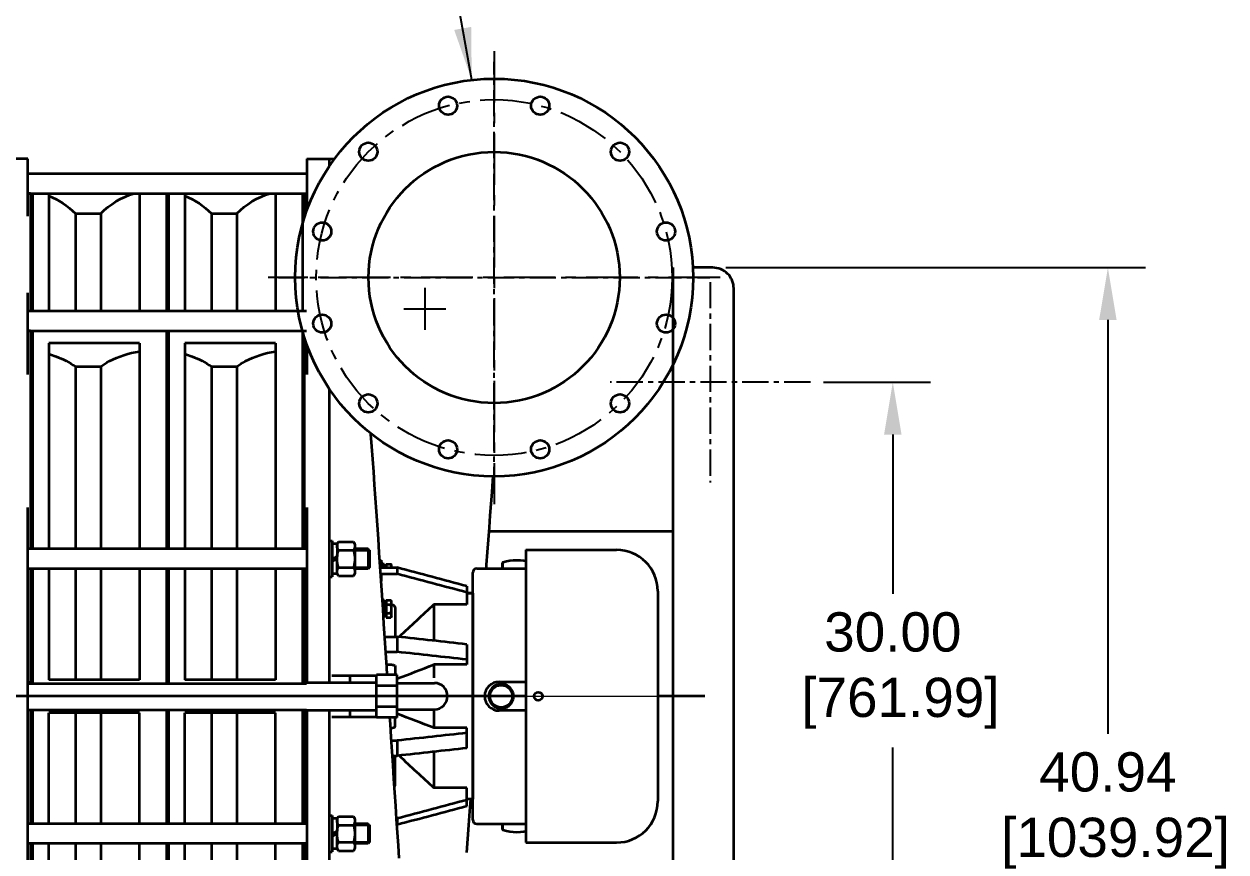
# Model space of a CAD drawing. Header units: inches. Extents: x 452 to 872, y 136 to 456.
# Drawn here: x 579.3 to 636.7, y 355.1 to 394.6 of the extents above; entities that cross this region are included whole.
import ezdxf

# ---------------------------------------------------------------- set-up
doc = ezdxf.new("R2010")
doc.units = ezdxf.units.IN
doc.header["$MEASUREMENT"] = 0
doc.set_wipeout_variables(frame=1)
doc.linetypes.add('CENTER', pattern=[2, 1.25, -0.25, 0.25, -0.25])
doc.linetypes.add('点画线', pattern=[16, 10, -2, 2, -2])
doc.layers.add('CL', color=1, linetype='CENTER')
doc.layers.add('中心线层', color=1, linetype='点画线', lineweight=18)
doc.layers.add('粗实线层', color=7, linetype='Continuous', lineweight=35)
doc.styles.get("Standard").update_dxf_attribs({"font": 'arial.ttf'})
doc.dimstyles.new('STANDARD 2 PLCS', dxfattribs={"dimtxt": 0.125, "dimasz": 0.18, "dimexe": 0.18, "dimexo": 0.0625, "dimgap": 0.09, "dimtad": 0, "dimtih": 1, "dimtoh": 1, "dimzin": 4, "dimdsep": 46, "dimtxsty": 'Standard', "dimcen": 0.09, "dimaunit": 1, "dimadec": 0, "dimazin": 1, "dimtfac": 1, "dimtofl": 0, "dimtmove": 1, "dimatfit": 3, "dimfxl": 1, "dimtolj": 1, "dimtzin": 4, "dimarcsym": 0})

# ---------------------------------------------------------------- blocks, each defined once
blk = doc.blocks.new('CF35进气1#-2')
at = {"layer": 'CL', "ltscale": 10}
blk.add_line((83.12, 94), (-26.52, 94), dxfattribs=at)
at = {"layer": '粗实线层'}
for p, q in [((-26.7, 210.51), (-26.7, 224.4)), ((-26.7, 224.4), (-11.4, 224.4)), ((-27.3, 216.01), (-27.3, 187.48)), ((-27.3, 216.01), (-26.7, 216.01)), ((-26.7, 172.08), (-26.7, 191.87)), ((-27.3, 187.48), (-26.7, 187.48)), ((-27.3, 182.68), (-27.3, 129.74)), ((-27.3, 182.68), (-26.7, 182.68)), ((-26.7, 48.18), (-26.7, 139.82)), ((-27.3, 129.74), (-26.7, 129.74)), ((-27.3, 124.94), (-27.3, 97.37)), ((-27.3, 124.94), (-26.7, 124.94)), ((-27.3, 97.37), (-26.7, 97.37)), ((-27.3, 90.63), (-27.3, 63.06)), ((-27.3, 90.63), (-26.7, 90.63)), ((-27.3, 63.06), (-26.7, 63.06)), ((-27.3, 58.26), (-27.3, 5.32)), ((-27.3, 58.26), (-26.7, 58.26))]:
    blk.add_line(p, q, dxfattribs=at)
blk = doc.blocks.new('CF35中间机壳-2')
at = {"layer": '粗实线层'}
for p, q in [((17.3, 253.62), (-17.3, 253.62)), ((17.3, 253.62), (-17.3, 253.62)), ((17.3, 248.82), (-17.3, 248.82)), ((17.3, 248.82), (-17.3, 248.82)), ((-16.3, 248.82), (-16.3, 220.29)), ((-9.76, 248.82), (-9.76, 220.29)), ((12.24, 248.82), (12.24, 220.29)), ((16.2, 248.82), (16.2, 220.29)), ((16.7, 248.82), (16.7, 220.29)), ((-0.38, 243.94), (-0.38, 220.29)), ((5.78, 243.94), (-0.38, 243.94)), ((5.78, 243.94), (5.78, 220.29)), ((17.3, 220.29), (-17.3, 220.29)), ((17.3, 220.29), (-17.3, 220.29)), ((17.3, 215.49), (-17.3, 215.49)), ((17.3, 215.49), (-17.3, 215.49)), ((-16.3, 215.49), (-16.3, 162.55)), ((16.2, 215.49), (16.2, 162.55)), ((16.7, 215.49), (16.7, 162.55)), ((-9.76, 212.47), (12.24, 212.47)), ((-9.76, 212.47), (-9.76, 162.55)), ((12.24, 212.47), (12.24, 162.55)), ((-0.38, 206.81), (-0.38, 162.55)), ((5.78, 206.81), (-0.38, 206.81)), ((5.78, 206.81), (5.78, 162.55)), ((-17.3, 162.55), (17.3, 162.55)), ((-17.3, 162.55), (17.3, 162.55)), ((-17.3, 157.75), (17.3, 157.75)), ((-17.3, 157.75), (17.3, 157.75)), ((-16.3, 157.75), (-16.3, 130.18)), ((-9.76, 157.75), (-9.76, 130.81)), ((-0.38, 157.75), (-0.38, 130.81)), ((5.78, 157.75), (5.78, 130.81)), ((12.24, 157.75), (12.24, 130.81)), ((16.2, 157.75), (16.2, 129.92)), ((16.7, 157.75), (16.7, 129.92)), ((17.3, 129.92), (-17.3, 129.92)), ((17.3, 129.92), (-17.3, 129.92)), ((-9.76, 130.81), (12.24, 130.81)), ((17.3, 123.52), (-17.3, 123.52)), ((-16.3, 123.44), (-16.3, 95.88)), ((-9.76, 122.81), (12.24, 122.81)), ((-9.76, 95.88), (-9.76, 122.81)), ((-0.38, 122.81), (-0.38, 95.88)), ((5.78, 122.81), (5.78, 95.88)), ((12.24, 95.88), (12.24, 122.81)), ((16.2, 123.52), (16.2, 95.88)), ((16.7, 123.52), (16.7, 95.88)), ((-17.3, 95.88), (17.3, 95.88)), ((-17.3, 95.88), (17.3, 95.88)), ((-17.3, 91.08), (17.3, 91.08)), ((-17.3, 91.08), (17.3, 91.08)), ((-16.3, 91.08), (-16.3, 38.14)), ((-9.76, 41.16), (-9.76, 91.08)), ((-0.38, 91.08), (-0.38, 46.82)), ((5.78, 91.08), (5.78, 46.82)), ((12.24, 41.16), (12.24, 91.08)), ((16.2, 91.08), (16.2, 38.14)), ((16.7, 91.08), (16.7, 38.14))]:
    blk.add_line(p, q, dxfattribs=at)
for points in [[(-0.38, 243.94), (-2.58, 246.21), (-5.47, 247.95), (-8.5, 248.82)], [(12.24, 248.23), (9.84, 247.27), (7.59, 245.79), (5.78, 243.94)]]:
    blk.add_open_spline(points, degree=3, dxfattribs=at)
for points, knots in [([(-0.38, 206.81), (-1.03, 207.28), (-3.9, 209.07), (-7.21, 210.1), (-9.76, 210.48)], [0, 0, 0, 0, 311.549812, 1315.832918, 1315.832918, 1315.832918, 1315.832918]), ([(12.24, 209.84), (11.64, 209.67), (9.37, 208.94), (7.21, 207.84), (5.78, 206.81)], [0, 0, 0, 0, 332.676182, 1276.669618, 1276.669618, 1276.669618, 1276.669618])]:
    blk.add_open_spline(points, degree=3, knots=knots, dxfattribs=at)
blk = doc.blocks.new('CF35排气1#-3')
at = {"layer": 'CL', "ltscale": 10}
for p, q in [((26, 250.56), (26, 140.64)), ((80.82, 195.6), (-28.82, 195.6))]:
    blk.add_line(p, q, dxfattribs=at)
blk.add_circle((26, 195.6), 43.17, dxfattribs=at)
at = {"layer": '粗实线层'}
for p, q in [((-19.4, 224.4), (-19.4, 211.94)), ((-19.4, 224.4), (-12.71, 224.4)), ((-14, 224.4), (-14, 222.59)), ((-20.5, 216.01), (-19.4, 216.01)), ((-20.5, 216.01), (-20.5, 208.48)), ((-20, 210.17), (-20, 216.01)), ((-20.5, 182.68), (-20.5, 129.74)), ((-20, 129.74), (-20, 181.03)), ((-19.4, 179.26), (-19.4, 172.08)), ((-14, 168.62), (-14, 97.37)), ((-3.9, 157.58), (-3.92, 157.74)), ((-3.67, 154.58), (-3.9, 157.58)), ((-3.45, 151.53), (-3.67, 154.58)), ((-3.22, 148.42), (-3.45, 151.53)), ((-2.99, 145.27), (-3.22, 148.42)), ((25.49, 143.54), (25.71, 146.3)), ((25.71, 146.3), (25.79, 147.35)), ((-2.76, 142.06), (-2.99, 145.27)), ((25.27, 140.72), (25.49, 143.54)), ((-2.54, 138.81), (-2.76, 142.06)), ((25.06, 137.85), (25.27, 140.72)), ((-19.4, 139.82), (-19.4, 97.37)), ((-2.31, 135.52), (-2.54, 138.81)), ((24.84, 134.92), (25.06, 137.85)), ((-2.09, 132.19), (-2.31, 135.52)), ((24.62, 131.95), (24.84, 134.92)), ((-14, 131.74), (-13.3, 131.74)), ((-13.3, 131.74), (-13.3, 122.94)), ((-11.78, 131.49), (-12.1, 130.94)), ((-11.78, 131.49), (-8.12, 131.49)), ((-8.12, 131.49), (-7.8, 130.94)), ((-1.86, 128.82), (-2.09, 132.19)), ((24.4, 128.94), (24.62, 131.95)), ((-19.4, 129.74), (-20.5, 129.74)), ((-19.4, 129.74), (-20, 129.74)), ((-12.1, 130.99), (-13.3, 130.99)), ((-12.1, 130.99), (-12.1, 127.94)), ((-11.78, 129.41), (-8.12, 129.41)), ((-7.8, 130.94), (-7.8, 123.74)), ((-4.6, 129.74), (-7.8, 129.74)), ((-4.6, 129.74), (-7.8, 129.74)), ((-7.8, 129.44), (-4.2, 129.44)), ((-4.2, 129.34), (-4.6, 129.74)), ((-4.6, 129.74), (-4.6, 124.94)), ((-4.2, 129.44), (-4.2, 125.24)), ((-1.63, 125.43), (-1.86, 128.82)), ((24.18, 125.88), (24.4, 128.94)), ((-13.3, 127.34), (-12.1, 127.94)), ((-13.3, 126.74), (-12.1, 127.34)), ((-12.1, 127.34), (-12.1, 127.94)), ((-12.1, 123.69), (-12.1, 127.34)), ((-1.74, 127), (-1.4, 127)), ((-1.41, 122), (-1.63, 125.43)), ((-1.4, 127), (-1.4, 125.2)), ((-1.4, 126.4), (-1, 126.4)), ((-1, 126.4), (-1, 125.2)), ((-0.38, 125.84), (-1, 125.84)), ((-0.38, 125.84), (-0.38, 125.2)), ((-0.38, 125.61), (-0.19, 125.8)), ((-0.19, 126.08), (0.96, 126.08)), ((-0.19, 126.08), (-0.19, 125.2)), ((1.12, 125.8), (0.96, 126.08)), ((1.12, 125.2), (1.12, 125.8)), ((24.12, 125), (24.18, 125.88)), ((28, 125), (28, 126.26)), ((28, 126.26), (28, 125)), ((35, 125), (35, 126.26)), ((35, 126.26), (35, 125)), ((-19.4, 124.94), (-20.5, 124.94)), ((-20.5, 124.94), (-20.5, 97.37)), ((-20, 97.37), (-20, 124.94)), ((-19.4, 124.94), (-20, 124.94)), ((-14, 122.94), (-13.3, 122.94)), ((-12.1, 123.69), (-13.3, 123.69)), ((-11.78, 123.18), (-12.1, 123.74)), ((-11.78, 125.26), (-8.12, 125.26)), ((-11.78, 123.18), (-8.12, 123.18)), ((-8.12, 123.18), (-7.8, 123.74)), ((-7.8, 125.24), (-4.2, 125.24)), ((-4.6, 124.94), (-7.8, 124.94)), ((-4.6, 124.94), (-7.8, 124.94)), ((-4.2, 125.34), (-4.6, 124.94)), ((-1.4, 125.2), (2.49, 125.2)), ((-1.4, 123.67), (2.49, 123.67)), ((-1.4, 123.67), (-1.4, 121.9)), ((2.49, 125.2), (2.49, 123.67)), ((20.8, 64), (20.8, 124)), ((21.8, 125), (39.7, 125)), ((39.7, 125), (39.7, 63)), ((41.3, 124.4), (39.7, 124.4)), ((41.3, 124.4), (41.3, 63.6)), ((-1.18, 118.55), (-1.41, 122)), ((19.4, 120.71), (19.4, 116.26)), ((41.62, 121.47), (41.3, 121.47)), ((41.62, 121.47), (41.62, 118.27)), ((42.04, 121.1), (41.62, 121.1)), ((42.04, 121.17), (42.04, 118.57)), ((42.04, 121.17), (43.58, 121.17)), ((43.58, 121.17), (43.58, 118.57)), ((43.58, 121.17), (43.64, 121.11)), ((43.64, 121.11), (43.64, 118.63)), ((-0.95, 115.07), (-1.18, 118.55)), ((-1.12, 117.61), (-1, 117.61)), ((-1, 117.61), (-1, 115.77)), ((-0.38, 117.05), (-1, 117.05)), ((-0.38, 117.05), (-0.38, 115.52)), ((-0.38, 116.83), (-0.19, 117.01)), ((-0.19, 117.29), (0.96, 117.29)), ((-0.19, 117.29), (-0.19, 113.14)), ((1.12, 117.01), (0.96, 117.29)), ((1.12, 113.41), (1.12, 117.01)), ((20.4, 119), (19.4, 119)), ((19.4, 119), (20.8, 119)), ((20.8, 119), (20.8, 69)), ((20.8, 69), (20.8, 119)), ((41.62, 118.27), (41.3, 118.27)), ((42.04, 118.57), (43.58, 118.57)), ((43.58, 118.57), (43.64, 118.63)), ((-0.96, 115.23), (-0.38, 115.52)), ((-0.95, 114.93), (-0.38, 115.21)), ((-0.73, 111.58), (-0.95, 115.07)), ((-0.38, 115.52), (-0.38, 115.21)), ((-0.38, 113.37), (-0.38, 115.21)), ((-0.19, 116.25), (0.96, 116.25)), ((-0.19, 114.17), (0.96, 114.17)), ((2, 115.33), (2, 108.45)), ((19.4, 116.26), (11.4, 116.26)), ((11.4, 116.26), (11.4, 107.47)), ((-0.38, 113.37), (-0.84, 113.37)), ((-0.5, 108.07), (-0.73, 111.58)), ((-0.38, 113.6), (-0.19, 113.41)), ((-0.19, 113.14), (0.96, 113.14)), ((1.12, 113.41), (0.96, 113.14)), ((-0.53, 108.45), (2.49, 108.45)), ((-0.28, 104.56), (-0.5, 108.07)), ((2.49, 108.45), (2.49, 104.76)), ((19.4, 106.59), (19.4, 101.69)), ((41.62, 106.32), (41.3, 106.32)), ((41.62, 106.32), (41.62, 103.12)), ((42.04, 105.95), (41.62, 105.95)), ((42.04, 106.02), (42.04, 103.42)), ((42.04, 106.02), (43.58, 106.02)), ((43.58, 106.02), (43.58, 103.42)), ((43.58, 106.02), (43.64, 105.96)), ((43.64, 105.96), (43.64, 103.48)), ((-0.29, 104.76), (2.49, 104.76)), ((-0.05, 101.03), (-0.28, 104.56)), ((41.62, 103.12), (41.3, 103.12)), ((42.04, 103.42), (43.58, 103.42)), ((43.58, 103.42), (43.64, 103.48)), ((2.5, 99.2), (-2.5, 99.2)), ((-2.5, 88.8), (-2.5, 99.2)), ((-0.09, 101.69), (1, 101.69)), ((0.07, 99.2), (-0.05, 101.03)), ((2, 101.31), (2, 99.2)), ((2.5, 88.8), (2.5, 99.2)), ((19.4, 101.69), (11.4, 101.69)), ((11.4, 101.69), (11.4, 98.45)), ((-20.5, 97.37), (-2.5, 97.37)), ((-14, 97.37), (-2.5, 97.37)), ((-13.4, 99), (-2.5, 99)), ((-9, 99), (-9, 97.37)), ((-2.5, 96.6), (2.5, 96.6)), ((2.5, 97.2), (11.5, 97.2)), ((26.03, 96.37), (25.96, 96.45)), ((27.2, 97.5), (39.7, 97.5)), ((27.2, 96.96), (27.2, 96.86)), ((28.2, 96.86), (28.2, 96.96)), ((29.44, 96.45), (29.37, 96.37)), ((24.84, 94.5), (24.74, 94.5)), ((24.74, 93.5), (24.84, 93.5)), ((25.25, 95.74), (25.33, 95.67)), ((30.07, 95.67), (30.15, 95.74)), ((30.66, 94.5), (30.56, 94.5)), ((30.56, 93.5), (30.66, 93.5)), ((-20.5, 90.63), (-2.5, 90.63)), ((-20.5, 90.63), (-20.5, 63.06)), ((-20, 63.06), (-20, 90.63)), ((-19.4, 90.63), (-19.4, 48.18)), ((-14, 90.63), (-2.5, 90.63)), ((-14, 90.63), (-14, -36.4)), ((-9, 90.63), (-9, 89)), ((2.5, 91.4), (-2.5, 91.4)), ((2.5, 90.8), (11.5, 90.8)), ((11.4, 90.8), (11.4, 86.31)), ((25.33, 92.33), (25.25, 92.26)), ((25.96, 91.56), (26.03, 91.63)), ((27.2, 91.14), (27.2, 91.04)), ((39.7, 90.5), (27.2, 90.5)), ((28.2, 91.04), (28.2, 91.14)), ((29.37, 91.63), (29.44, 91.56)), ((30.15, 92.26), (30.07, 92.33)), ((-13.4, 89), (-2.5, 89)), ((2.5, 88.8), (-2.5, 88.8)), ((0.83, 87.31), (0.73, 88.8)), ((2, 86.7), (2, 88.8)), ((1.05, 83.95), (0.83, 87.31)), ((0.89, 86.31), (1, 86.31)), ((19.4, 86.31), (11.4, 86.31)), ((19.4, 81.41), (19.4, 86.31)), ((41.62, 84.89), (41.3, 84.89)), ((41.62, 84.89), (41.62, 81.69)), ((42.04, 84.59), (42.04, 81.99)), ((42.04, 84.59), (43.58, 84.59)), ((43.58, 84.59), (43.58, 81.99)), ((43.58, 84.59), (43.64, 84.53)), ((1.26, 80.6), (1.05, 83.95)), ((1.09, 83.24), (2.49, 83.24)), ((2.49, 83.24), (2.49, 79.55)), ((41.62, 81.69), (41.3, 81.69)), ((42.04, 84.52), (41.62, 84.52)), ((42.04, 81.99), (43.58, 81.99)), ((43.58, 81.99), (43.64, 82.05)), ((43.64, 84.53), (43.64, 82.05)), ((1.48, 77.27), (1.26, 80.6)), ((1.33, 79.55), (2.49, 79.55)), ((2, 72.67), (2, 79.55)), ((11.4, 80.53), (11.4, 71.74)), ((1.7, 73.95), (1.48, 77.27)), ((1.91, 70.66), (1.7, 73.95)), ((2.13, 67.4), (1.91, 70.66)), ((19.4, 71.74), (11.4, 71.74)), ((19.4, 67.29), (19.4, 71.74)), ((2.34, 64.17), (2.13, 67.4)), ((20.8, 69), (19.4, 69)), ((20.11, 66.12), (20.31, 69)), ((41.62, 69.73), (41.3, 69.73)), ((41.62, 69.73), (41.62, 66.53)), ((42.04, 69.36), (41.62, 69.36)), ((42.04, 69.43), (42.04, 66.83)), ((42.04, 69.43), (43.58, 69.43)), ((43.58, 69.43), (43.58, 66.83)), ((43.58, 69.43), (43.64, 69.37)), ((43.64, 69.37), (43.64, 66.89)), ((-14, 65.06), (-13.3, 65.06)), ((-13.3, 65.06), (-13.3, 56.26)), ((-12.1, 64.31), (-13.3, 64.31)), ((-11.78, 64.82), (-12.1, 64.26)), ((-12.1, 64.31), (-12.1, 61.26)), ((-11.78, 64.82), (-8.12, 64.82)), ((-8.12, 64.82), (-7.8, 64.26)), ((-7.8, 64.26), (-7.8, 57.06)), ((2.33, 64.33), (2.49, 64.33)), ((2.56, 60.97), (2.34, 64.17)), ((2.49, 64.33), (2.49, 62.8)), ((19.88, 62.74), (20.11, 66.12)), ((41.62, 66.53), (41.3, 66.53)), ((42.04, 66.83), (43.58, 66.83)), ((43.58, 66.83), (43.64, 66.89)), ((-19.4, 63.06), (-20.5, 63.06)), ((-13.3, 60.66), (-12.1, 61.26)), ((-12.1, 60.66), (-12.1, 61.26)), ((-11.78, 62.74), (-8.12, 62.74)), ((-4.6, 63.06), (-7.8, 63.06)), ((-4.6, 63.06), (-7.8, 63.06)), ((-7.8, 62.76), (-4.2, 62.76)), ((-4.2, 62.66), (-4.6, 63.06)), ((-4.6, 63.06), (-4.6, 58.26)), ((-4.2, 62.76), (-4.2, 58.56)), ((2.44, 62.8), (2.49, 62.8)), ((19.64, 59.39), (19.88, 62.74)), ((21.8, 63), (39.7, 63)), ((28, 61.75), (28, 63)), ((28, 63), (28, 61.75)), ((35, 61.75), (35, 63)), ((35, 63), (35, 61.75)), ((41.3, 63.6), (39.7, 63.6)), ((-13.3, 60.06), (-12.1, 60.66)), ((-12.1, 57.01), (-12.1, 60.66)), ((-11.78, 58.59), (-8.12, 58.59)), ((-7.8, 58.56), (-4.2, 58.56)), ((-4.2, 58.66), (-4.6, 58.26)), ((2.78, 57.81), (2.56, 60.97)), ((19.41, 56.08), (19.64, 59.39)), ((-19.4, 58.26), (-20.5, 58.26)), ((-20.5, 58.26), (-20.5, 5.33)), ((-20, 5.33), (-20, 58.26)), ((-14, 56.26), (-13.3, 56.26)), ((-12.1, 57.01), (-13.3, 57.01)), ((-11.78, 56.51), (-12.1, 57.06)), ((-11.78, 56.51), (-8.12, 56.51)), ((-8.12, 56.51), (-7.8, 57.06)), ((-4.6, 58.26), (-7.8, 58.26)), ((-4.6, 58.26), (-7.8, 58.26)), ((2.99, 54.68), (2.78, 57.81))]:
    blk.add_line(p, q, dxfattribs=at)
for centre, radius in [((26, 195.6), 48.25), ((14.83, 237.3), 2.2), ((37.17, 237.3), 2.2), ((-4.53, 226.13), 2.2), ((56.53, 226.13), 2.2), ((26, 195.6), 30.47), ((-15.7, 206.77), 2.2), ((67.7, 206.77), 2.2), ((-15.7, 184.43), 2.2), ((67.7, 184.43), 2.2), ((-4.53, 165.07), 2.2), ((56.53, 165.07), 2.2), ((14.83, 153.9), 2.2), ((37.17, 153.9), 2.2), ((27.7, 94), 2.7), ((36.7, 94), 0.68)]:
    blk.add_circle(centre, radius, dxfattribs=at)
for centre, radius, start, end in [((28.2, 126.26), 0.2, 107.7916, 180), ((31.5, 115.97), 11, 72.2084, 107.7916), ((34.8, 126.26), 0.2, 0, 72.2084), ((21.8, 124), 1, 90, 180), ((3792.71, -3965.24), 5563.9, 132.81364, 132.9325), ((9.82, 97.57), 1.43, 344.8044, 346.1361), ((11.5, 94), 3.2, 270, 90), ((27.2, 94), 3.5, 90, 270), ((27.7, 94), 3, 125.4059, 144.5941), ((27.7, 94), 3, 99.5974, 125.4051), ((27.7, 94), 2.9, 99.9282, 125.0718), ((27.7, 94), 3, 80.4059, 99.5941), ((27.7, 94), 3, 54.5949, 80.4026), ((27.7, 94), 2.9, 54.9282, 80.0718), ((27.7, 94), 3, 35.4059, 54.5941), ((27.7, 94), 3, 170.4059, 189.5941), ((27.7, 94), 3, 144.5936, 170.4094), ((27.7, 94), 3, 189.5906, 215.4064), ((27.7, 94), 2.9, 144.9282, 170.0718), ((27.7, 94), 2.9, 189.9282, 215.0718), ((27.7, 94), 2.9, 9.9282, 35.0718), ((27.7, 94), 2.9, 324.9282, 350.0718), ((27.7, 94), 3, 9.5906, 35.4064), ((27.7, 94), 3, 324.5936, 350.4094), ((27.7, 94), 3, 350.4059, 9.5941), ((36.7, 94), 0.8, 345, 285), ((27.7, 94), 3, 215.4059, 234.5941), ((27.7, 94), 3, 234.5949, 260.4026), ((27.7, 94), 2.9, 234.9282, 260.0718), ((27.7, 94), 3, 260.4059, 279.5941), ((27.7, 94), 2.9, 279.9282, 305.0718), ((27.7, 94), 3, 279.5974, 305.4051), ((27.7, 94), 3, 305.4059, 324.5941), ((3792.71, 4153.24), 5563.9, 227.0675, 227.18636), ((21.8, 64), 1, 180, 270), ((28.2, 61.75), 0.2, 180, 252.2084), ((31.5, 72.03), 11, 252.2084, 287.7916), ((34.8, 61.75), 0.2, 287.7916, 0)]:
    blk.add_arc(centre, radius, start, end, dxfattribs=at)
for centre, start_param, end_param in [((42.04, 119.87), 1.399224, 1.570796), ((41.62, 119.87), 1.570796, 1.656273), ((42.04, 104.72), 1.399224, 1.570796), ((41.62, 104.72), 1.570796, 1.656273), ((42.04, 83.29), 1.399224, 1.570796), ((41.62, 83.29), 1.570796, 1.656273), ((42.04, 68.13), 1.399224, 1.570796), ((41.62, 68.13), 1.570796, 1.656273)]:
    blk.add_ellipse(centre, major_axis=(-2.46, 0), ratio=0.5, start_param=start_param, end_param=end_param, dxfattribs=at)
for points, knots in [([(-12.1, 130.45), (-12.1, 130.63), (-12.03, 131), (-11.87, 131.33), (-11.78, 131.49)], [0, 0, 0, 0, 415.867515, 857.335538, 857.335538, 857.335538, 857.335538]), ([(-8.12, 131.49), (-8.03, 131.33), (-7.87, 131), (-7.8, 130.63), (-7.8, 130.45)], [0, 0, 0, 0, 434.325275, 843.46344, 843.46344, 843.46344, 843.46344]), ([(-11.78, 129.41), (-11.87, 129.58), (-12.03, 129.91), (-12.1, 130.28), (-12.1, 130.45)], [0, 0, 0, 0, 438.216531, 851.020297, 851.020297, 851.020297, 851.020297]), ([(-12.1, 127.34), (-12.1, 127.69), (-12.04, 128.39), (-11.88, 129.08), (-11.78, 129.41)], [0, 0, 0, 0, 420.516972, 841.209624, 841.209624, 841.209624, 841.209624]), ([(-7.8, 130.45), (-7.8, 130.28), (-7.87, 129.91), (-8.03, 129.58), (-8.12, 129.41)], [0, 0, 0, 0, 406.068276, 837.133825, 837.133825, 837.133825, 837.133825]), ([(-8.12, 129.41), (-8.02, 129.08), (-7.86, 128.39), (-7.8, 127.69), (-7.8, 127.34)], [0, 0, 0, 0, 413.815031, 827.457223, 827.457223, 827.457223, 827.457223]), ([(-11.78, 125.26), (-11.88, 125.6), (-12.04, 126.28), (-12.1, 126.99), (-12.1, 127.34)], [0, 0, 0, 0, 414.285967, 828.3989, 828.3989, 828.3989, 828.3989]), ([(-7.8, 127.34), (-7.8, 126.99), (-7.86, 126.28), (-8.02, 125.6), (-8.12, 125.26)], [0, 0, 0, 0, 407.230821, 814.631773, 814.631773, 814.631773, 814.631773]), ([(1.09, 125.79), (1.08, 125.82), (1.05, 125.92), (1, 126.01), (0.96, 126.08)], [0, 0, 0, 0, 190.355214, 782.721941, 782.721941, 782.721941, 782.721941]), ([(1.04, 125.2), (1.05, 125.23), (1.1, 125.34), (1.12, 125.47), (1.12, 125.56)], [0, 0, 0, 0, 200.755049, 778.988351, 778.988351, 778.988351, 778.988351]), ([(1.12, 125.56), (1.12, 125.62), (1.11, 125.7), (1.09, 125.77), (1.09, 125.79)], [0, 0, 0, 0, 583.154553, 781.312531, 781.312531, 781.312531, 781.312531]), ([(-12.1, 124.22), (-12.1, 124.4), (-12.03, 124.76), (-11.87, 125.09), (-11.78, 125.26)], [0, 0, 0, 0, 397.042054, 818.527215, 818.527215, 818.527215, 818.527215]), ([(-11.78, 123.18), (-11.87, 123.34), (-12.03, 123.67), (-12.1, 124.04), (-12.1, 124.22)], [0, 0, 0, 0, 418.234015, 812.213439, 812.213439, 812.213439, 812.213439]), ([(-8.12, 125.26), (-8.03, 125.09), (-7.87, 124.76), (-7.8, 124.4), (-7.8, 124.22)], [0, 0, 0, 0, 414.310412, 804.59377, 804.59377, 804.59377, 804.59377]), ([(-7.8, 124.22), (-7.8, 124.04), (-7.87, 123.67), (-8.03, 123.34), (-8.12, 123.18)], [0, 0, 0, 0, 387.213211, 798.26444, 798.26444, 798.26444, 798.26444]), ([(1.09, 117.01), (1.08, 117.03), (1.05, 117.13), (1, 117.22), (0.96, 117.29)], [0, 0, 0, 0, 177.015543, 727.870523, 727.870523, 727.870523, 727.870523]), ([(0.96, 116.25), (1.01, 116.33), (1.09, 116.5), (1.12, 116.68), (1.12, 116.77)], [0, 0, 0, 0, 372.769834, 723.933013, 723.933013, 723.933013, 723.933013]), ([(1.12, 116.77), (1.12, 116.83), (1.11, 116.91), (1.09, 116.99), (1.09, 117.01)], [0, 0, 0, 0, 542.214692, 726.46116, 726.46116, 726.46116, 726.46116]), ([(1.12, 115.21), (1.12, 115.3), (1.11, 115.65), (1.03, 116), (0.96, 116.25)], [0, 0, 0, 0, 179.762266, 718.272385, 718.272385, 718.272385, 718.272385]), ([(0.96, 114.17), (1.03, 114.43), (1.11, 114.77), (1.12, 115.13), (1.12, 115.21)], [0, 0, 0, 0, 534.804064, 713.329166, 713.329166, 713.329166, 713.329166]), ([(1.12, 113.65), (1.12, 113.74), (1.09, 113.93), (1.01, 114.09), (0.96, 114.17)], [0, 0, 0, 0, 343.362527, 707.862097, 707.862097, 707.862097, 707.862097]), ([(1.12, 116.25), (1.35, 116.22), (1.81, 116.02), (2, 115.55), (2, 115.33)], [0, 0, 0, 0, 368.40381, 718.003145, 718.003145, 718.003145, 718.003145]), ([(0.96, 113.14), (1.01, 113.22), (1.09, 113.38), (1.12, 113.57), (1.12, 113.65)], [0, 0, 0, 0, 362.753718, 704.47088, 704.47088, 704.47088, 704.47088]), ([(1, 101.69), (1.13, 101.69), (1.37, 101.67), (1.71, 101.59), (2, 101.44), (2, 101.31)], [0, 0, 0, 0, 285.774855, 534.777384, 831.239872, 831.239872, 831.239872, 831.239872]), ([(1, 86.31), (1.13, 86.31), (1.37, 86.33), (1.71, 86.41), (2, 86.56), (2, 86.7)], [0, 0, 0, 0, 242.584969, 453.955927, 705.617452, 705.617452, 705.617452, 705.617452]), ([(-12.1, 63.78), (-12.1, 63.96), (-12.03, 64.33), (-11.87, 64.66), (-11.78, 64.82)], [0, 0, 0, 0, 215.102788, 443.447151, 443.447151, 443.447151, 443.447151]), ([(-8.12, 64.82), (-8.03, 64.66), (-7.87, 64.33), (-7.8, 63.96), (-7.8, 63.78)], [0, 0, 0, 0, 220.583203, 428.374489, 428.374489, 428.374489, 428.374489]), ([(-11.78, 62.74), (-11.87, 62.91), (-12.03, 63.24), (-12.1, 63.6), (-12.1, 63.78)], [0, 0, 0, 0, 225.116014, 437.177248, 437.177248, 437.177248, 437.177248]), ([(-12.1, 60.66), (-12.1, 61.02), (-12.04, 61.72), (-11.88, 62.41), (-11.78, 62.74)], [0, 0, 0, 0, 213.736973, 427.56324, 427.56324, 427.56324, 427.56324]), ([(-7.8, 63.78), (-7.8, 63.6), (-7.87, 63.24), (-8.03, 62.91), (-8.12, 62.74)], [0, 0, 0, 0, 204.727982, 422.058872, 422.058872, 422.058872, 422.058872]), ([(-8.12, 62.74), (-8.02, 62.41), (-7.86, 61.72), (-7.8, 61.02), (-7.8, 60.66)], [0, 0, 0, 0, 206.313533, 412.540894, 412.540894, 412.540894, 412.540894]), ([(-11.78, 58.59), (-11.88, 58.92), (-12.04, 59.61), (-12.1, 60.31), (-12.1, 60.66)], [0, 0, 0, 0, 207.473467, 414.86028, 414.86028, 414.86028, 414.86028]), ([(-12.1, 57.55), (-12.1, 57.72), (-12.03, 58.09), (-11.87, 58.42), (-11.78, 58.59)], [0, 0, 0, 0, 196.445012, 404.983773, 404.983773, 404.983773, 404.983773]), ([(-7.8, 60.66), (-7.8, 60.31), (-7.86, 59.61), (-8.02, 58.92), (-8.12, 58.59)], [0, 0, 0, 0, 199.843591, 399.770672, 399.770672, 399.770672, 399.770672]), ([(-8.12, 58.59), (-8.03, 58.42), (-7.87, 58.09), (-7.8, 57.72), (-7.8, 57.55)], [0, 0, 0, 0, 200.656523, 389.676397, 389.676397, 389.676397, 389.676397]), ([(-11.78, 56.51), (-11.87, 56.67), (-12.03, 57), (-12.1, 57.37), (-12.1, 57.55)], [0, 0, 0, 0, 205.316969, 398.727018, 398.727018, 398.727018, 398.727018]), ([(-7.8, 57.55), (-7.8, 57.37), (-7.87, 57), (-8.03, 56.67), (-8.12, 56.51)], [0, 0, 0, 0, 185.958795, 383.365777, 383.365777, 383.365777, 383.365777])]:
    blk.add_open_spline(points, degree=3, knots=knots, dxfattribs=at)
for points in [[(19.4, 120.71), (13.76, 122.21), (8.13, 123.7), (2.49, 125.2)], [(19.4, 119.18), (13.76, 120.68), (8.13, 122.17), (2.49, 123.67)], [(19.4, 106.59), (13.76, 107.21), (8.13, 107.83), (2.49, 108.45)], [(19.4, 102.9), (13.76, 103.52), (8.13, 104.14), (2.49, 104.76)], [(2.5, 98.27), (5.47, 99.41), (8.43, 100.55), (11.4, 101.69)], [(11.4, 86.31), (8.43, 87.45), (5.47, 88.59), (2.5, 89.73)], [(19.4, 85.1), (13.76, 84.48), (8.13, 83.86), (2.49, 83.24)], [(19.4, 81.41), (13.76, 80.79), (8.13, 80.17), (2.49, 79.55)], [(1.82, 72.13), (1.93, 72.28), (2, 72.48), (2, 72.67)], [(19.4, 68.82), (13.76, 67.33), (8.13, 65.83), (2.49, 64.33)], [(19.4, 67.29), (13.76, 65.8), (8.13, 64.3), (2.49, 62.8)]]:
    blk.add_open_spline(points, degree=3, dxfattribs=at)
blk = doc.blocks.new('CF25-35-37风扇罩-2_1')
at = {"layer": '粗实线层'}
for p, q in [((-35.5, 3), (-35.5, -19)), ((35.5, 3), (-35.5, 3)), ((35.5, 3), (35.5, -19)), ((25.5, -29), (-25.5, -29))]:
    blk.add_line(p, q, dxfattribs=at)
blk.add_circle((0, 0), 1, dxfattribs=at)
for centre, start, end in [((-25.5, -19), 180, 270), ((25.5, -19), 270, 0)]:
    blk.add_arc(centre, 10, start, end, dxfattribs=at)
blk = doc.blocks.new('blower top view')
at = {"color": 1, "linetype": 'CENTER'}
for p, q in [((47.002, 9.7), (47.002, 30.297)), ((36.704, 19.999), (57.301, 19.999))]:
    blk.add_line(p, q, dxfattribs=at)
at = {"color": 1}
for p, q in [((43.695, 19.503), (43.695, 17.503)), ((42.695, 18.503), (44.695, 18.503))]:
    blk.add_line(p, q, dxfattribs=at)
at = {"layer": '粗实线层', "color": 3, "xscale": 0.196835975, "yscale": 0.196835975, "zscale": 0.196835975}
blk.add_blockref('CF35排气1#-3', (41.885, -18.503), dxfattribs=at)
at = {"layer": '粗实线层', "xscale": -0.196835975, "yscale": 0.196835975, "zscale": 0.196835975}
for name, p in [('CF35进气1#-2', (19.487, -18.503)), ('CF35中间机壳-2', (28.145, -24.961)), ('CF35中间机壳-2', (34.641, -24.961))]:
    blk.add_blockref(name, p, dxfattribs=at)
blk.add_wipeout([(52.848, 6.988), (51.282, 6.988), (51.282, 6.988), (48.518, 6.988), (48.518, 6.988), (48.518, -6.988), (48.518, -6.988), (51.282, -6.988), (51.282, -6.988), (52.848, -6.988), (52.848, -6.988), (52.951, -6.985), (53.054, -6.977), (53.156, -6.963), (53.258, -6.945), (53.358, -6.921), (53.457, -6.891), (53.554, -6.857), (53.649, -6.818), (53.742, -6.773), (53.833, -6.724), (53.92, -6.67), (54.005, -6.612), (54.087, -6.549), (54.165, -6.482), (54.24, -6.411), (54.311, -6.336), (54.378, -6.258), (54.441, -6.176), (54.499, -6.091), (54.553, -6.003), (54.602, -5.913), (54.647, -5.82), (54.686, -5.725), (54.72, -5.628), (54.75, -5.529), (54.774, -5.429), (54.793, -5.327), (54.806, -5.225), (54.814, -5.122), (54.817, -5.019), (54.817, -5.019), (54.817, 5.019), (54.817, 5.019), (54.814, 5.122), (54.806, 5.225), (54.793, 5.327), (54.774, 5.429), (54.75, 5.529), (54.72, 5.628), (54.686, 5.725), (54.647, 5.82), (54.602, 5.913), (54.553, 6.003), (54.499, 6.091), (54.441, 6.176), (54.378, 6.258), (54.311, 6.336), (54.24, 6.411), (54.165, 6.482), (54.087, 6.549), (54.005, 6.612), (53.92, 6.67), (53.833, 6.724), (53.742, 6.773), (53.649, 6.818), (53.554, 6.857), (53.457, 6.891), (53.358, 6.921), (53.258, 6.945), (53.156, 6.963), (53.054, 6.977), (52.951, 6.985)]).dxf.layer = '粗实线层'
at = {"layer": '中心线层'}
blk.add_line((-1.229, 0), (57.507, 0), dxfattribs=at)
at = {"layer": '粗实线层', "xscale": 0.196835975, "yscale": 0.196835975, "zscale": 0.196835975, "rotation": 90}
blk.add_blockref('CF25-35-37风扇罩-2_1', (49.109, 0), dxfattribs=at)
blk = doc.blocks.new('*D25')
at = {"color": 0, "lineweight": -2, "transparency": 16777216}
for p, q in [((617.467, 377.508), (622.576, 377.508)), ((620.776, 375.008), (620.776, 367.403)), ((620.776, 350.009), (620.776, 360.067)), ((617.467, 347.509), (622.576, 347.509))]:
    blk.add_line(p, q, dxfattribs=at)
at = {"color": 0, "transparency": 16777216}
for points in [[(620.359, 375.008), (621.192, 375.008), (620.776, 377.508)], [(620.359, 350.009), (621.192, 350.009), (620.776, 347.509)]]:
    blk.add_solid(points, dxfattribs=at)
at = {"layer": 'Defpoints', "color": 0, "transparency": 16777216}
for p in [(616.842, 377.508), (616.842, 347.509), (620.776, 347.509)]:
    blk.add_point(p, dxfattribs=at)
at = {"color": 0, "transparency": 16777216, "insert": (620.776, 363.735), "char_height": 1.875, "attachment_point": 5}
blk.add_mtext('\\A1;30.00\\P [761.99]', dxfattribs=at)
blk = doc.blocks.new('*D26')
at = {"color": 0, "lineweight": -2, "transparency": 16777216}
for p, q in [((612.808, 382.98), (632.845, 382.98)), ((631.045, 380.48), (631.045, 360.718)), ((631.045, 344.538), (631.045, 353.382)), ((612.808, 342.038), (632.845, 342.038))]:
    blk.add_line(p, q, dxfattribs=at)
at = {"color": 0, "transparency": 16777216}
for points in [[(630.628, 380.48), (631.461, 380.48), (631.045, 382.98)], [(630.628, 344.538), (631.461, 344.538), (631.045, 342.038)]]:
    blk.add_solid(points, dxfattribs=at)
at = {"layer": 'Defpoints', "color": 0, "transparency": 16777216}
for p in [(612.183, 382.98), (612.183, 342.038), (631.045, 342.038)]:
    blk.add_point(p, dxfattribs=at)
at = {"color": 0, "transparency": 16777216, "insert": (631.045, 357.05), "char_height": 1.875, "attachment_point": 5}
blk.add_mtext('\\A1;40.94\\P [1039.92]', dxfattribs=at)

msp = doc.modelspace()

# ---------------------------------------------------------------- linework, layer by layer
at = {"layer": 'CL'}
for points in [[(612.058, 382.292), (612.058, 372.724)], [(616.842, 377.508), (607.274, 377.508)]]:
    msp.add_lwpolyline(points, dxfattribs=at)
at = {"layer": '粗实线层'}
for p, q in [((612.183, 382.98), (611.228, 382.98)), ((613.183, 343.037), (613.183, 381.98))]:
    msp.add_line(p, q, dxfattribs=at)
for points in [[(610.297, 354.619), (610.297, 342.038), (610.297, 382.98)], [(601.501, 370.398), (610.297, 370.398)], [(611.809, 362.508), (572.042, 362.508)]]:
    msp.add_lwpolyline(points, dxfattribs=at)
msp.add_arc((612.183, 381.98), 1, 0.00772, 90.02013, dxfattribs=at)

# ---------------------------------------------------------------- dimensions: what is measured, and where the dimension line sits
dim = msp.add_linear_dim(base=(620.776, 347.509), p1=(616.842, 377.508), p2=(616.842, 347.509), angle=90, dimstyle='STANDARD 2 PLCS', override={"dimscale": 10, "dimtxt": 0.1875, "dimasz": 0.25, "dimpost": '\\X', "dimtmove": 0})
dim.commit()
dim.dimension.update_dxf_attribs({"geometry": '*D25', "text_midpoint": (620.776, 363.735), "dimtype": 160})

# ---------------------------------------------------------------- next in the draw order: block references
msp.add_blockref('blower top view', (554.74, 362.509))

# ---------------------------------------------------------------- next in the draw order: dimensions: what is measured, and where the dimension line sits
dim = msp.add_linear_dim(base=(631.045, 342.038), p1=(612.183, 382.98), p2=(612.183, 342.038), angle=90, dimstyle='STANDARD 2 PLCS', override={"dimscale": 10, "dimtxt": 0.1875, "dimasz": 0.25, "dimpost": '\\X', "dimtmove": 0})
dim.commit()
dim.dimension.update_dxf_attribs({"geometry": '*D26', "text_midpoint": (631.045, 357.05), "dimtype": 160})

# ---------------------------------------------------------------- next in the draw order: leaders
msp.add_leader([(600.673, 391.944), (595.34, 422.278), (592.84, 422.278)], dimstyle='STANDARD 2 PLCS', override={"dimscale": 10, "dimtxt": 0.25, "dimasz": 0.25})

doc.saveas('drawing.dxf')
